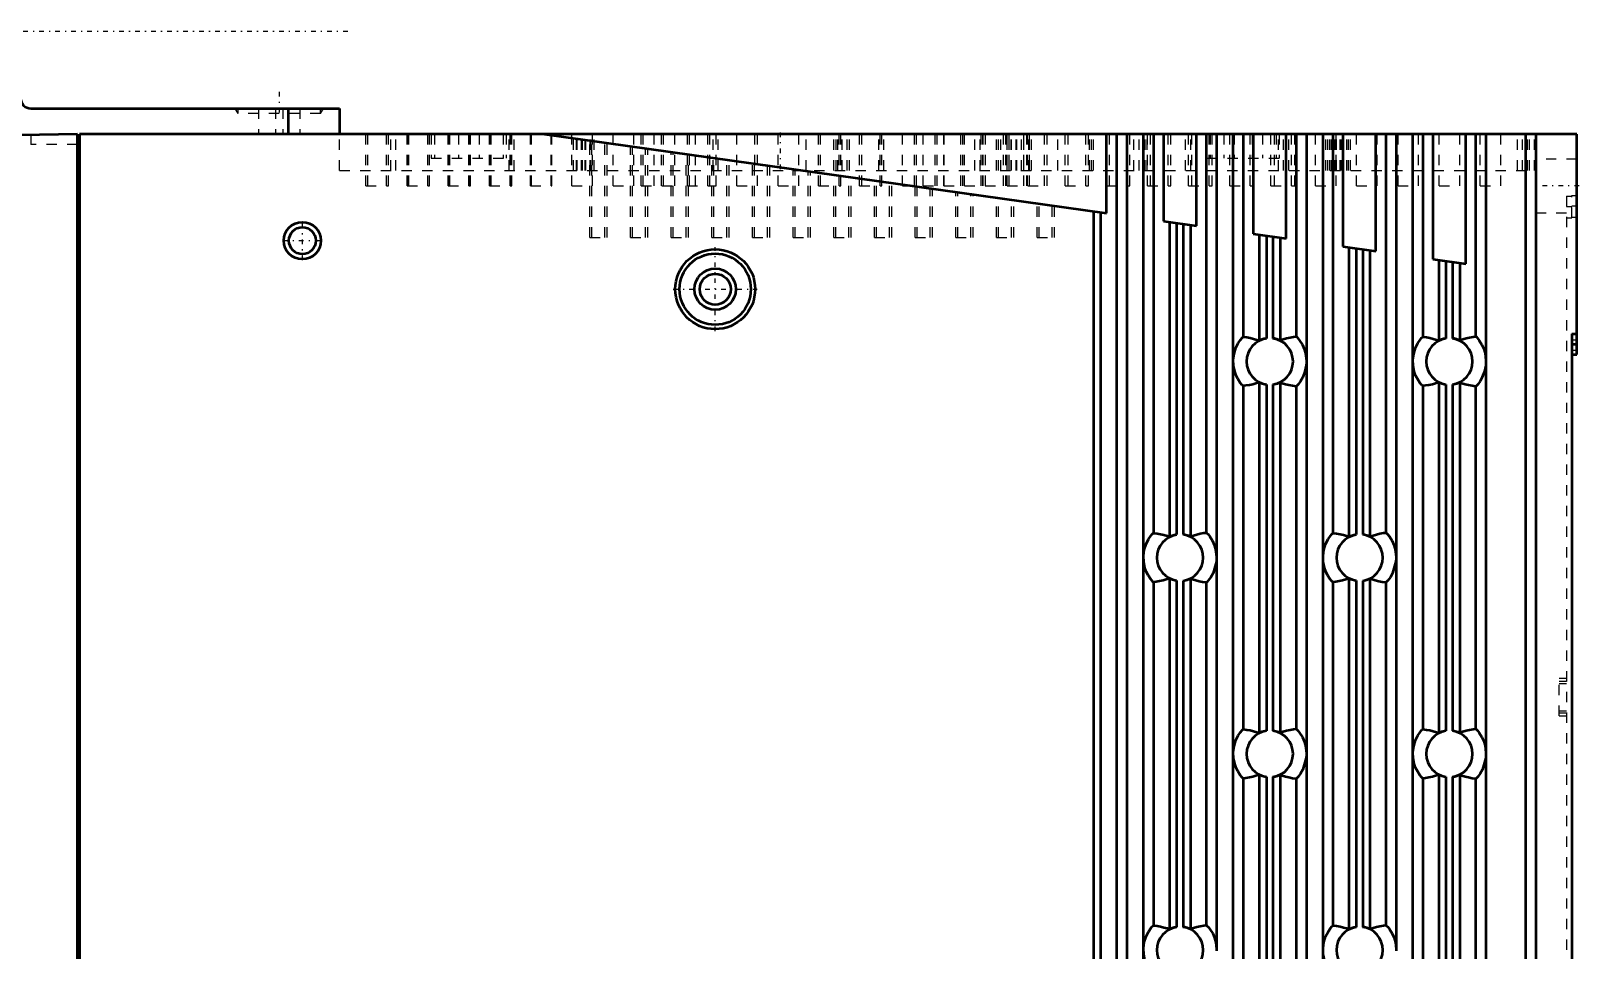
# Model space of a CAD drawing. Header units: millimetres. Extents: x 0 to 285, y 0 to 394.
# Drawn here: x 134.9 to 284.9, y 300.2 to 389.2 of the extents above; entities that cross this region are included whole.
import ezdxf

# ---------------------------------------------------------------- set-up
doc = ezdxf.new("R2010")
doc.units = ezdxf.units.MM
doc.linetypes.add('Center', pattern=[1.5, 0.45, -0.5, 0.05, -0.5])
doc.linetypes.add('Dashed', pattern=[2, 1, -1])
for name, color, linetype, lineweight in [('AM_4', 7, 'Continuous', 50), ('AM_6', 2, 'Continuous', 35), ('AM_7', 7, 'Center', 25), ('AM_9', 6, 'Dashed', 25)]:
    doc.layers.add(name, color=color, linetype=linetype, lineweight=lineweight)

# ---------------------------------------------------------------- blocks, each defined once
blk = doc.blocks.new('4_MCDLN35SF_2_in_MCDLN35SF_1100')
at = {"layer": 'AM_4'}
for p, q in [((134.93, 381.71), (164.83, 381.71)), ((159.84, 381.71), (159.84, 379.21)), ((164.83, 381.71), (164.83, 379.21)), ((139.43, 379.21), (133.93, 379.12)), ((134.93, 379.21), (134.93, 379.14)), ((139.43, 229.21), (139.43, 379.21)), ((139.43, 378.21), (139.63, 378.21)), ((139.63, 379.21), (139.63, 229.21)), ((284.73, 379.21), (139.63, 379.21)), ((184.69, 379.21), (239.15, 371.56)), ((239.15, 371.56), (239.15, 379.21)), ((240.11, 379.21), (240.11, 229.21)), ((241.11, 379.21), (241.11, 229.21)), ((242.69, 379.21), (242.69, 229.21)), ((243.69, 379.21), (243.69, 340.59)), ((244.66, 379.21), (244.66, 370.79)), ((247.85, 370.34), (247.85, 379.21)), ((248.81, 379.21), (248.81, 340.63)), ((249.81, 379.21), (249.81, 338.31)), ((251.39, 379.21), (251.39, 229.21)), ((252.39, 379.21), (252.39, 359.59)), ((253.36, 379.21), (253.36, 369.56)), ((256.55, 369.12), (256.55, 379.21)), ((257.51, 379.21), (257.51, 359.63)), ((258.51, 379.21), (258.51, 357.31)), ((260.09, 379.21), (260.09, 229.21)), ((261.09, 379.21), (261.09, 340.59)), ((262.06, 379.21), (262.06, 368.34)), ((265.25, 367.89), (265.25, 379.21)), ((266.21, 379.21), (266.21, 340.63)), ((267.21, 379.21), (267.21, 338.31)), ((268.79, 379.21), (268.79, 229.21)), ((269.79, 379.21), (269.79, 359.59)), ((270.76, 379.21), (270.76, 367.12)), ((273.95, 366.67), (273.95, 379.21)), ((274.91, 379.21), (274.91, 359.63)), ((275.91, 379.21), (275.91, 357.31)), ((279.73, 379.21), (279.73, 229.21)), ((280.73, 379.21), (280.73, 229.21)), ((284.73, 357.88), (284.73, 379.21)), ((139.63, 377.21), (139.43, 377.21)), ((237.87, 371.74), (237.87, 229.21)), ((238.57, 371.64), (238.57, 229.21)), ((244.66, 370.79), (247.85, 370.34)), ((245.24, 370.71), (245.24, 340.24)), ((245.94, 370.61), (245.94, 340.44)), ((246.57, 370.52), (246.57, 340.44)), ((247.27, 370.42), (247.27, 340.26)), ((253.36, 369.56), (256.55, 369.12)), ((253.94, 369.48), (253.94, 359.24)), ((254.64, 369.38), (254.64, 359.44)), ((255.27, 369.3), (255.27, 359.44)), ((255.97, 369.2), (255.97, 359.26)), ((262.06, 368.34), (265.25, 367.89)), ((262.64, 368.26), (262.64, 340.24)), ((263.34, 368.16), (263.34, 340.44)), ((263.97, 368.07), (263.97, 340.44)), ((264.67, 367.97), (264.67, 340.26)), ((270.76, 367.12), (273.95, 366.67)), ((271.34, 367.04), (271.34, 359.24)), ((272.04, 366.94), (272.04, 359.44)), ((272.67, 366.85), (272.67, 359.44)), ((273.37, 366.75), (273.37, 359.26)), ((284.23, 359.9), (284.23, 248.54)), ((284.23, 359.9), (284.73, 359.9)), ((284.23, 358.9), (284.73, 358.9)), ((258.51, 357.31), (258.51, 357.12)), ((258.51, 357.12), (258.51, 319.31)), ((275.91, 357.31), (275.91, 357.12)), ((275.91, 357.12), (275.91, 319.31)), ((284.23, 357.88), (284.73, 357.88)), ((252.39, 354.84), (252.39, 321.59)), ((253.94, 355.19), (253.94, 321.24)), ((254.64, 354.99), (254.64, 321.44)), ((255.27, 354.98), (255.27, 321.44)), ((255.97, 355.17), (255.97, 321.26)), ((257.51, 354.8), (257.51, 321.63)), ((269.79, 354.84), (269.79, 321.59)), ((271.34, 355.19), (271.34, 321.24)), ((272.04, 354.99), (272.04, 321.44)), ((272.67, 354.98), (272.67, 321.44)), ((273.37, 355.17), (273.37, 321.26)), ((274.91, 354.8), (274.91, 321.63)), ((249.81, 338.31), (249.81, 338.12)), ((249.81, 338.12), (249.81, 300.31)), ((267.21, 338.31), (267.21, 338.12)), ((267.21, 338.12), (267.21, 300.31)), ((245.24, 336.19), (245.24, 302.24)), ((247.27, 336.17), (247.27, 302.26)), ((262.64, 336.19), (262.64, 302.24)), ((264.67, 336.17), (264.67, 302.26)), ((243.69, 335.84), (243.69, 302.59)), ((245.94, 335.99), (245.94, 302.44)), ((246.57, 335.98), (246.57, 302.44)), ((248.81, 335.8), (248.81, 302.63)), ((261.09, 335.84), (261.09, 302.59)), ((263.34, 335.99), (263.34, 302.44)), ((263.97, 335.98), (263.97, 302.44)), ((266.21, 335.8), (266.21, 302.63)), ((258.51, 319.31), (258.51, 319.12)), ((258.51, 319.12), (258.51, 281.31)), ((275.91, 319.31), (275.91, 319.12)), ((275.91, 319.12), (275.91, 281.31)), ((252.39, 316.84), (252.39, 283.59)), ((253.94, 317.19), (253.94, 283.24)), ((254.64, 316.99), (254.64, 283.44)), ((255.27, 316.98), (255.27, 283.44)), ((255.97, 317.17), (255.97, 283.26)), ((257.51, 316.8), (257.51, 283.63)), ((269.79, 316.84), (269.79, 283.59)), ((271.34, 317.19), (271.34, 283.24)), ((272.04, 316.99), (272.04, 283.44)), ((272.67, 316.98), (272.67, 283.44)), ((273.37, 317.17), (273.37, 283.26)), ((274.91, 316.8), (274.91, 283.63)), ((249.81, 300.31), (249.81, 300.12)), ((267.21, 300.31), (267.21, 300.12))]:
    blk.add_line(p, q, dxfattribs=at)
for points in [[(252.39, 354.84), (252.35, 354.87), (252.26, 354.96), (252.1, 355.15), (251.87, 355.52), (251.7, 355.86), (251.57, 356.24), (251.45, 356.8), (251.43, 357.39), (251.51, 357.96), (251.68, 358.53), (251.91, 358.99), (252.14, 359.32), (252.28, 359.49), (252.36, 359.57), (252.39, 359.59)], [(252.39, 359.59), (252.74, 359.55), (253.07, 359.49), (253.4, 359.41), (253.71, 359.32), (253.94, 359.24)], [(254.64, 359.44), (254.4, 359.39), (254.2, 359.33), (254.04, 359.28), (253.95, 359.24), (253.94, 359.24)], [(255.97, 359.26), (255.92, 359.27), (255.82, 359.31), (255.65, 359.36), (255.43, 359.42), (255.27, 359.44)], [(255.97, 359.26), (256.27, 359.37), (256.59, 359.46), (256.93, 359.54), (257.27, 359.6), (257.51, 359.63)], [(257.51, 359.63), (257.52, 359.63), (257.58, 359.58), (257.68, 359.47), (257.86, 359.25), (258.12, 358.83), (258.3, 358.43), (258.43, 358), (258.51, 357.31)], [(269.79, 354.84), (269.75, 354.87), (269.66, 354.96), (269.5, 355.15), (269.27, 355.52), (269.1, 355.86), (268.97, 356.24), (268.85, 356.8), (268.83, 357.39), (268.91, 357.96), (269.08, 358.53), (269.31, 358.99), (269.54, 359.32), (269.68, 359.49), (269.76, 359.57), (269.79, 359.59)], [(269.79, 359.59), (270.14, 359.55), (270.47, 359.49), (270.8, 359.41), (271.11, 359.32), (271.34, 359.24)], [(272.04, 359.44), (271.8, 359.39), (271.6, 359.33), (271.44, 359.28), (271.35, 359.24), (271.34, 359.24)], [(273.37, 359.26), (273.32, 359.27), (273.22, 359.31), (273.05, 359.36), (272.83, 359.42), (272.67, 359.44)], [(273.37, 359.26), (273.67, 359.37), (273.99, 359.46), (274.33, 359.54), (274.67, 359.6), (274.91, 359.63)], [(274.91, 359.63), (274.92, 359.63), (274.98, 359.58), (275.08, 359.47), (275.26, 359.25), (275.52, 358.83), (275.7, 358.43), (275.83, 358), (275.91, 357.31)], [(258.51, 357.12), (258.49, 356.82), (258.37, 356.23), (258.16, 355.68), (257.94, 355.3), (257.71, 354.99), (257.59, 354.86), (257.52, 354.8), (257.51, 354.8)], [(275.91, 357.12), (275.89, 356.82), (275.77, 356.23), (275.56, 355.68), (275.34, 355.3), (275.11, 354.99), (274.99, 354.86), (274.92, 354.8), (274.91, 354.8)], [(253.94, 355.19), (253.63, 355.08), (253.32, 354.99), (252.99, 354.92), (252.65, 354.87), (252.39, 354.84)], [(253.94, 355.19), (253.98, 355.18), (254.09, 355.14), (254.25, 355.08), (254.47, 355.02), (254.64, 354.99)], [(255.27, 354.98), (255.5, 355.03), (255.7, 355.08), (255.86, 355.14), (255.95, 355.17), (255.97, 355.17)], [(257.51, 354.8), (257.16, 354.84), (256.82, 354.91), (256.49, 354.99), (256.18, 355.09), (255.97, 355.17)], [(271.34, 355.19), (271.03, 355.08), (270.72, 354.99), (270.39, 354.92), (270.05, 354.87), (269.79, 354.84)], [(271.34, 355.19), (271.38, 355.18), (271.49, 355.14), (271.65, 355.08), (271.87, 355.02), (272.04, 354.99)], [(272.67, 354.98), (272.9, 355.03), (273.1, 355.08), (273.26, 355.14), (273.35, 355.17), (273.37, 355.17)], [(274.91, 354.8), (274.56, 354.84), (274.22, 354.91), (273.89, 354.99), (273.58, 355.09), (273.37, 355.17)], [(243.69, 335.84), (243.65, 335.87), (243.56, 335.96), (243.4, 336.15), (243.17, 336.52), (243, 336.86), (242.87, 337.24), (242.75, 337.8), (242.73, 338.39), (242.81, 338.96), (242.98, 339.53), (243.21, 339.99), (243.44, 340.32), (243.58, 340.49), (243.66, 340.57), (243.69, 340.59)], [(243.69, 340.59), (244.04, 340.55), (244.37, 340.49), (244.7, 340.41), (245.01, 340.32), (245.24, 340.24)], [(247.27, 340.26), (247.57, 340.37), (247.89, 340.46), (248.23, 340.54), (248.57, 340.6), (248.81, 340.63)], [(248.81, 340.63), (248.82, 340.63), (248.88, 340.58), (248.98, 340.48), (249.15, 340.26), (249.42, 339.84), (249.59, 339.45), (249.72, 339.02), (249.81, 338.31)], [(261.09, 335.84), (261.05, 335.87), (260.96, 335.96), (260.8, 336.15), (260.57, 336.52), (260.4, 336.86), (260.27, 337.24), (260.15, 337.8), (260.13, 338.39), (260.21, 338.96), (260.38, 339.53), (260.61, 339.99), (260.84, 340.32), (260.98, 340.49), (261.06, 340.57), (261.09, 340.59)], [(261.09, 340.59), (261.44, 340.55), (261.77, 340.49), (262.1, 340.41), (262.41, 340.32), (262.64, 340.24)], [(264.67, 340.26), (264.97, 340.37), (265.29, 340.46), (265.63, 340.54), (265.97, 340.6), (266.21, 340.63)], [(266.21, 340.63), (266.22, 340.63), (266.28, 340.58), (266.38, 340.48), (266.55, 340.26), (266.82, 339.84), (266.99, 339.45), (267.12, 339.02), (267.21, 338.31)], [(245.94, 340.44), (245.7, 340.39), (245.5, 340.33), (245.34, 340.28), (245.25, 340.24), (245.24, 340.24)], [(247.27, 340.26), (247.22, 340.27), (247.12, 340.31), (246.95, 340.36), (246.73, 340.42), (246.57, 340.44)], [(263.34, 340.44), (263.1, 340.39), (262.9, 340.33), (262.74, 340.28), (262.65, 340.24), (262.64, 340.24)], [(264.67, 340.26), (264.62, 340.27), (264.52, 340.31), (264.35, 340.36), (264.13, 340.42), (263.97, 340.44)], [(249.81, 338.12), (249.79, 337.84), (249.47, 336.7), (249.25, 336.31), (249.01, 335.99), (248.89, 335.86), (248.82, 335.8), (248.81, 335.8)], [(267.21, 338.12), (267.19, 337.84), (266.87, 336.7), (266.65, 336.31), (266.41, 335.99), (266.29, 335.86), (266.22, 335.8), (266.21, 335.8)], [(245.24, 336.19), (244.93, 336.08), (244.62, 335.99), (244.29, 335.92), (243.95, 335.87), (243.69, 335.84)], [(245.24, 336.19), (245.28, 336.18), (245.39, 336.14), (245.55, 336.08), (245.77, 336.02), (245.94, 335.99)], [(246.57, 335.98), (246.8, 336.03), (247, 336.08), (247.16, 336.14), (247.25, 336.17), (247.27, 336.17)], [(248.81, 335.8), (248.46, 335.84), (248.12, 335.91), (247.79, 335.99), (247.48, 336.09), (247.27, 336.17)], [(262.64, 336.19), (262.33, 336.08), (262.02, 335.99), (261.69, 335.92), (261.35, 335.87), (261.09, 335.84)], [(262.64, 336.19), (262.68, 336.18), (262.79, 336.14), (262.95, 336.08), (263.17, 336.02), (263.34, 335.99)], [(263.97, 335.98), (264.2, 336.03), (264.4, 336.08), (264.56, 336.14), (264.65, 336.17), (264.67, 336.17)], [(266.21, 335.8), (265.86, 335.84), (265.52, 335.91), (265.19, 335.99), (264.88, 336.09), (264.67, 336.17)], [(252.39, 316.84), (252.35, 316.87), (252.26, 316.96), (252.1, 317.15), (251.87, 317.52), (251.7, 317.86), (251.57, 318.24), (251.45, 318.8), (251.43, 319.39), (251.51, 319.96), (251.68, 320.53), (251.91, 320.99), (252.14, 321.32), (252.28, 321.49), (252.36, 321.57), (252.39, 321.59)], [(252.39, 321.59), (252.74, 321.55), (253.07, 321.49), (253.4, 321.41), (253.71, 321.32), (253.94, 321.24)], [(254.64, 321.44), (254.4, 321.39), (254.2, 321.33), (254.04, 321.28), (253.95, 321.24), (253.94, 321.24)], [(255.97, 321.26), (255.92, 321.27), (255.82, 321.31), (255.65, 321.36), (255.43, 321.42), (255.27, 321.44)], [(255.97, 321.26), (256.27, 321.37), (256.59, 321.46), (256.93, 321.54), (257.27, 321.6), (257.51, 321.63)], [(257.51, 321.63), (257.52, 321.63), (257.58, 321.58), (257.68, 321.48), (257.85, 321.26), (258.12, 320.84), (258.29, 320.45), (258.42, 320.02), (258.51, 319.31)], [(269.79, 316.84), (269.75, 316.87), (269.66, 316.96), (269.5, 317.15), (269.27, 317.52), (269.1, 317.86), (268.97, 318.24), (268.85, 318.8), (268.83, 319.39), (268.91, 319.96), (269.08, 320.53), (269.31, 320.99), (269.54, 321.32), (269.68, 321.49), (269.76, 321.57), (269.79, 321.59)], [(269.79, 321.59), (270.14, 321.55), (270.47, 321.49), (270.8, 321.41), (271.11, 321.32), (271.34, 321.24)], [(272.04, 321.44), (271.8, 321.39), (271.6, 321.33), (271.44, 321.28), (271.35, 321.24), (271.34, 321.24)], [(273.37, 321.26), (273.32, 321.27), (273.22, 321.31), (273.05, 321.36), (272.83, 321.42), (272.67, 321.44)], [(273.37, 321.26), (273.67, 321.37), (273.99, 321.46), (274.33, 321.54), (274.67, 321.6), (274.91, 321.63)], [(274.91, 321.63), (274.92, 321.63), (274.98, 321.58), (275.08, 321.48), (275.25, 321.26), (275.52, 320.84), (275.69, 320.45), (275.82, 320.02), (275.91, 319.31)], [(258.51, 319.12), (258.49, 318.84), (258.17, 317.7), (257.95, 317.31), (257.71, 316.99), (257.59, 316.86), (257.52, 316.8), (257.51, 316.8)], [(275.91, 319.12), (275.89, 318.84), (275.57, 317.7), (275.35, 317.31), (275.11, 316.99), (274.99, 316.86), (274.92, 316.8), (274.91, 316.8)], [(253.94, 317.19), (253.63, 317.08), (253.32, 316.99), (252.99, 316.92), (252.65, 316.87), (252.39, 316.84)], [(253.94, 317.19), (253.98, 317.18), (254.09, 317.14), (254.25, 317.08), (254.47, 317.02), (254.64, 316.99)], [(255.27, 316.98), (255.5, 317.03), (255.7, 317.08), (255.86, 317.14), (255.95, 317.17), (255.97, 317.17)], [(257.51, 316.8), (257.16, 316.84), (256.82, 316.91), (256.49, 316.99), (256.18, 317.09), (255.97, 317.17)], [(271.34, 317.19), (271.03, 317.08), (270.72, 316.99), (270.39, 316.92), (270.05, 316.87), (269.79, 316.84)], [(271.34, 317.19), (271.38, 317.18), (271.49, 317.14), (271.65, 317.08), (271.87, 317.02), (272.04, 316.99)], [(272.67, 316.98), (272.9, 317.03), (273.1, 317.08), (273.26, 317.14), (273.35, 317.17), (273.37, 317.17)], [(274.91, 316.8), (274.56, 316.84), (274.22, 316.91), (273.89, 316.99), (273.58, 317.09), (273.37, 317.17)], [(243.69, 297.84), (243.65, 297.87), (243.56, 297.96), (243.4, 298.15), (243.17, 298.52), (243, 298.86), (242.87, 299.24), (242.75, 299.8), (242.73, 300.39), (242.81, 300.96), (242.98, 301.53), (243.21, 301.99), (243.44, 302.32), (243.58, 302.49), (243.66, 302.57), (243.69, 302.59)], [(243.69, 302.59), (244.04, 302.55), (244.37, 302.49), (244.7, 302.41), (245.01, 302.32), (245.24, 302.24)], [(245.94, 302.44), (245.7, 302.39), (245.5, 302.33), (245.34, 302.28), (245.25, 302.24), (245.24, 302.24)], [(247.27, 302.26), (247.22, 302.27), (247.12, 302.31), (246.95, 302.36), (246.73, 302.42), (246.57, 302.44)], [(247.27, 302.26), (247.57, 302.37), (247.89, 302.46), (248.23, 302.54), (248.57, 302.6), (248.81, 302.63)], [(248.81, 302.63), (248.82, 302.63), (248.88, 302.57), (248.99, 302.46), (249.17, 302.24), (249.44, 301.8), (249.61, 301.39), (249.74, 300.94), (249.81, 300.31)], [(261.09, 297.84), (261.05, 297.87), (260.96, 297.96), (260.8, 298.15), (260.57, 298.52), (260.4, 298.86), (260.27, 299.24), (260.15, 299.8), (260.13, 300.39), (260.21, 300.96), (260.38, 301.53), (260.61, 301.99), (260.84, 302.32), (260.98, 302.49), (261.06, 302.57), (261.09, 302.59)], [(261.09, 302.59), (261.44, 302.55), (261.77, 302.49), (262.1, 302.41), (262.41, 302.32), (262.64, 302.24)], [(263.34, 302.44), (263.1, 302.39), (262.9, 302.33), (262.74, 302.28), (262.65, 302.24), (262.64, 302.24)], [(264.67, 302.26), (264.62, 302.27), (264.52, 302.31), (264.35, 302.36), (264.13, 302.42), (263.97, 302.44)], [(264.67, 302.26), (264.97, 302.37), (265.29, 302.46), (265.63, 302.54), (265.97, 302.6), (266.21, 302.63)], [(266.21, 302.63), (266.22, 302.63), (266.28, 302.57), (266.39, 302.46), (266.57, 302.24), (266.84, 301.8), (267.01, 301.39), (267.14, 300.94), (267.21, 300.31)]]:
    blk.add_lwpolyline(points, dxfattribs=at)
for centre, radius in [((161.23, 368.91), 1.8), ((161.23, 368.91), 1.3), ((201.23, 364.21), 3.87), ((201.23, 364.21), 3.45), ((201.23, 364.21), 2), ((201.23, 364.21), 1.5)]:
    blk.add_circle(centre, radius, dxfattribs=at)
for centre, radius, start, end in [((134.93, 382.71), 1, 180, 270), ((254.97, 357.21), 2.25, 98.5578, 261.4422), ((254.97, 357.21), 2.25, 277.6082, 82.3918), ((272.37, 357.21), 2.25, 98.5578, 261.4422), ((272.37, 357.21), 2.25, 277.6082, 82.3918), ((246.27, 338.21), 2.25, 98.5578, 261.4422), ((246.27, 338.21), 2.25, 277.6082, 82.3918), ((263.67, 338.21), 2.25, 98.5578, 261.4422), ((263.67, 338.21), 2.25, 277.6082, 82.3918), ((254.97, 319.21), 2.25, 98.5578, 261.4422), ((254.97, 319.21), 2.25, 277.6082, 82.3918), ((272.37, 319.21), 2.25, 98.5578, 261.4422), ((272.37, 319.21), 2.25, 277.6082, 82.3918), ((246.27, 300.21), 2.25, 98.5578, 261.4422), ((246.27, 300.21), 2.25, 277.6082, 82.3918), ((263.67, 300.21), 2.25, 98.5578, 261.4422), ((263.67, 300.21), 2.25, 277.6082, 82.3918)]:
    blk.add_arc(centre, radius, start, end, dxfattribs=at)
at = {"layer": 'AM_7'}
for p, q in [((110.93, 389.21), (165.93, 389.21)), ((158.99, 383.31), (158.99, 381.11)), ((207.53, 379.39), (207.53, 375.54)), ((284.93, 374.21), (280.53, 374.21)), ((161.23, 367.02), (161.23, 370.8)), ((159.34, 368.91), (163.12, 368.91)), ((201.23, 360.16), (201.23, 368.27)), ((197.17, 364.21), (205.29, 364.21))]:
    blk.add_line(p, q, dxfattribs=at)
at = {"layer": 'AM_9'}
for p, q in [((154.69, 381.71), (154.99, 381.21)), ((154.99, 381.71), (154.99, 381.21)), ((162.99, 381.21), (154.99, 381.21)), ((156.99, 381.71), (156.99, 379.21)), ((158.64, 381.71), (158.64, 379.21)), ((159.34, 381.71), (159.34, 379.21)), ((159.83, 381.71), (159.83, 379.21)), ((160.99, 381.71), (160.99, 379.21)), ((162.99, 381.21), (162.99, 381.71)), ((162.99, 381.21), (163.29, 381.71)), ((134.93, 379.14), (134.93, 378.21)), ((139.43, 378.21), (134.93, 378.21)), ((164.83, 375.71), (164.83, 379.21)), ((167.39, 374.21), (167.39, 379.21)), ((167.56, 374.21), (167.56, 379.21)), ((169.39, 374.21), (169.39, 379.21)), ((169.56, 374.21), (169.56, 379.21)), ((169.79, 375.71), (169.79, 379.21)), ((170.29, 375.71), (170.29, 379.21)), ((171.38, 374.21), (171.38, 379.21)), ((171.39, 379.21), (171.39, 374.21)), ((171.54, 374.21), (171.54, 379.21)), ((173.38, 374.21), (173.38, 379.21)), ((173.39, 374.21), (173.39, 379.21)), ((173.54, 374.21), (173.54, 379.21)), ((173.72, 379.21), (173.72, 376.91)), ((174.02, 379.21), (174.02, 376.91)), ((175.35, 379.21), (175.35, 376.91)), ((175.36, 374.21), (175.36, 379.21)), ((175.39, 379.21), (175.39, 374.21)), ((175.53, 374.21), (175.53, 379.21)), ((176.35, 379.21), (176.35, 376.91)), ((177.36, 374.21), (177.36, 379.21)), ((177.39, 374.21), (177.39, 379.21)), ((177.53, 374.21), (177.53, 379.21)), ((178.35, 379.21), (178.35, 376.91)), ((179.35, 374.21), (179.35, 379.21)), ((179.35, 379.21), (179.35, 376.91)), ((179.39, 379.21), (179.39, 374.21)), ((179.51, 374.21), (179.51, 379.21)), ((180.68, 379.21), (180.68, 376.91)), ((180.98, 379.21), (180.98, 376.91)), ((181.26, 375.71), (181.26, 379.21)), ((181.35, 374.21), (181.35, 379.21)), ((181.39, 374.21), (181.39, 379.21)), ((181.51, 374.21), (181.51, 379.21)), ((181.76, 375.71), (181.76, 379.21)), ((183.33, 374.21), (183.33, 379.21)), ((183.39, 379.21), (183.39, 374.21)), ((185.33, 374.21), (185.33, 379.21)), ((185.39, 374.21), (185.39, 379.21)), ((187.33, 374.21), (187.33, 379.21)), ((187.49, 375.71), (187.49, 379.21)), ((187.79, 375.71), (187.79, 379.21)), ((187.86, 375.71), (187.86, 379.21)), ((188.29, 375.71), (188.29, 379.21)), ((188.36, 375.71), (188.36, 379.21)), ((188.62, 375.71), (188.62, 379.21)), ((188.69, 375.71), (188.69, 379.21)), ((189.09, 369.21), (189.09, 378.6)), ((189.12, 375.71), (189.12, 379.21)), ((189.19, 375.71), (189.19, 379.21)), ((189.29, 369.21), (189.29, 378.57)), ((189.33, 374.21), (189.33, 379.21)), ((189.49, 375.71), (189.49, 379.21)), ((190.55, 369.21), (190.55, 378.39)), ((190.75, 369.21), (190.75, 378.36)), ((191.33, 374.21), (191.33, 379.21)), ((193.03, 369.21), (193.03, 378.04)), ((193.23, 369.21), (193.23, 378.01)), ((193.33, 374.21), (193.33, 379.21)), ((194.05, 374.21), (194.05, 379.21)), ((194.25, 374.21), (194.25, 379.21)), ((195.33, 374.21), (195.33, 379.21)), ((196.03, 374.21), (196.03, 379.21)), ((196.23, 374.21), (196.23, 379.21)), ((197.33, 374.21), (197.33, 379.21)), ((198.53, 374.21), (198.53, 379.21)), ((198.73, 374.21), (198.73, 379.21)), ((199.33, 374.21), (199.33, 379.21)), ((200.51, 374.21), (200.51, 379.21)), ((200.71, 374.21), (200.71, 379.21)), ((201.03, 375.71), (201.03, 379.21)), ((201.33, 374.21), (201.33, 379.21)), ((201.53, 375.71), (201.53, 379.21)), ((203.33, 374.21), (203.33, 379.21)), ((205.03, 379.21), (205.03, 375.71)), ((205.33, 374.21), (205.33, 379.21)), ((207.33, 374.21), (207.33, 379.21)), ((209.33, 374.21), (209.33, 379.21)), ((210.03, 375.71), (210.03, 379.21)), ((211.23, 374.21), (211.23, 379.21)), ((211.39, 379.21), (211.39, 374.21)), ((212.73, 375.71), (212.73, 379.21)), ((212.95, 375.71), (212.95, 379.21)), ((213.12, 375.71), (213.12, 379.21)), ((213.23, 374.21), (213.23, 379.21)), ((213.39, 374.21), (213.39, 379.21)), ((213.53, 375.71), (213.53, 379.21)), ((214.03, 375.71), (214.03, 379.21)), ((214.23, 375.71), (214.23, 379.21)), ((215.21, 374.21), (215.21, 379.21)), ((215.39, 379.21), (215.39, 374.21)), ((217.07, 375.71), (217.07, 379.21)), ((217.21, 374.21), (217.21, 379.21)), ((217.39, 374.21), (217.39, 379.21)), ((217.57, 375.71), (217.57, 379.21)), ((219.39, 374.21), (219.39, 379.21)), ((220.55, 374.21), (220.55, 379.21)), ((220.75, 374.21), (220.75, 379.21)), ((221.39, 374.21), (221.39, 379.21)), ((222.53, 374.21), (222.53, 379.21)), ((222.73, 374.21), (222.73, 379.21)), ((223.38, 374.21), (223.38, 379.21)), ((223.39, 379.21), (223.39, 374.21)), ((225.03, 374.21), (225.03, 379.21)), ((225.23, 374.21), (225.23, 379.21)), ((225.38, 374.21), (225.38, 379.21)), ((225.39, 374.21), (225.39, 379.21)), ((226.4, 375.71), (226.4, 379.21)), ((226.9, 375.71), (226.9, 379.21)), ((227.01, 374.21), (227.01, 379.21)), ((227.17, 374.21), (227.17, 379.21)), ((227.21, 374.21), (227.21, 379.21)), ((227.39, 379.21), (227.39, 374.21)), ((228.49, 375.71), (228.49, 379.21)), ((228.69, 375.71), (228.69, 379.21)), ((228.89, 375.71), (228.89, 379.21)), ((229.17, 374.21), (229.17, 379.21)), ((229.39, 374.21), (229.39, 379.21)), ((229.51, 375.71), (229.51, 379.21)), ((229.52, 374.21), (229.52, 379.21)), ((229.71, 375.71), (229.71, 379.21)), ((229.72, 374.21), (229.72, 379.21)), ((229.9, 375.71), (229.9, 379.21)), ((229.95, 375.71), (229.95, 379.21)), ((230.4, 375.71), (230.4, 379.21)), ((230.45, 375.71), (230.45, 379.21)), ((230.9, 375.71), (230.9, 379.21)), ((231.13, 375.71), (231.13, 379.21)), ((231.15, 374.21), (231.15, 379.21)), ((231.39, 379.21), (231.39, 374.21)), ((231.49, 374.21), (231.49, 379.21)), ((231.63, 375.71), (231.63, 379.21)), ((231.69, 375.71), (231.69, 379.21)), ((231.69, 374.21), (231.69, 379.21)), ((231.89, 375.71), (231.89, 379.21)), ((233.15, 374.21), (233.15, 379.21)), ((233.39, 374.21), (233.39, 379.21)), ((234.43, 375.71), (234.43, 379.21)), ((235.14, 374.21), (235.14, 379.21)), ((235.39, 379.21), (235.39, 374.21)), ((237.14, 374.21), (237.14, 379.21)), ((237.39, 374.21), (237.39, 379.21)), ((237.49, 375.71), (237.49, 379.21)), ((237.69, 375.71), (237.69, 379.21)), ((237.89, 375.71), (237.89, 379.21)), ((239.12, 374.21), (239.12, 379.21)), ((239.39, 379.21), (239.39, 374.21)), ((241.12, 374.21), (241.12, 379.21)), ((241.39, 374.21), (241.39, 379.21)), ((241.8, 375.71), (241.8, 379.21)), ((242.3, 375.71), (242.3, 379.21)), ((242.69, 375.71), (242.69, 379.21)), ((242.8, 375.71), (242.8, 379.21)), ((242.89, 375.71), (242.89, 379.21)), ((243.09, 375.71), (243.09, 379.21)), ((243.11, 374.21), (243.11, 379.21)), ((243.39, 379.21), (243.39, 374.21)), ((245.11, 374.21), (245.11, 379.21)), ((245.39, 374.21), (245.39, 379.21)), ((246.8, 375.71), (246.8, 379.21)), ((247.09, 374.21), (247.09, 379.21)), ((247.3, 375.71), (247.3, 379.21)), ((247.39, 379.21), (247.39, 374.21)), ((247.8, 375.71), (247.8, 379.21)), ((248.88, 379.21), (248.88, 376.91)), ((249.09, 374.21), (249.09, 379.21)), ((249.18, 379.21), (249.18, 376.91)), ((249.39, 374.21), (249.39, 379.21)), ((250.51, 379.21), (250.51, 376.91)), ((251.08, 374.21), (251.08, 379.21)), ((251.39, 379.21), (251.39, 374.21)), ((251.51, 379.21), (251.51, 376.91)), ((253.08, 374.21), (253.08, 379.21)), ((253.25, 379.21), (253.25, 376.91)), ((253.39, 374.21), (253.39, 379.21)), ((254.25, 379.21), (254.25, 376.91)), ((255.06, 374.21), (255.06, 379.21)), ((255.39, 379.21), (255.39, 374.21)), ((255.58, 379.21), (255.58, 376.91)), ((255.8, 375.71), (255.8, 379.21)), ((255.88, 379.21), (255.88, 376.91)), ((256.3, 375.71), (256.3, 379.21)), ((256.8, 375.71), (256.8, 379.21)), ((257.06, 374.21), (257.06, 379.21)), ((257.39, 374.21), (257.39, 379.21)), ((259.39, 374.21), (259.39, 379.21)), ((260.4, 375.71), (260.4, 379.21)), ((260.6, 375.71), (260.6, 379.21)), ((260.8, 375.71), (260.8, 379.21)), ((260.93, 375.71), (260.93, 379.21)), ((261.3, 375.71), (261.3, 379.21)), ((261.39, 374.21), (261.39, 379.21)), ((261.43, 375.71), (261.43, 379.21)), ((261.8, 375.71), (261.8, 379.21)), ((261.93, 375.71), (261.93, 379.21)), ((262.43, 375.71), (262.43, 379.21)), ((262.59, 375.71), (262.59, 379.21)), ((262.79, 375.71), (262.79, 379.21)), ((263.38, 374.21), (263.38, 379.21)), ((265.38, 374.21), (265.38, 379.21)), ((267.39, 374.21), (267.39, 379.21)), ((269.39, 374.21), (269.39, 379.21)), ((271.38, 374.21), (271.38, 379.21)), ((273.38, 374.21), (273.38, 379.21)), ((275.36, 374.21), (275.36, 379.21)), ((277.36, 374.21), (277.36, 379.21)), ((278.96, 375.71), (278.96, 379.21)), ((279.45, 375.71), (279.45, 379.21)), ((279.95, 375.71), (279.95, 379.21)), ((280.12, 375.71), (280.12, 379.21)), ((280.62, 375.71), (280.62, 379.21)), ((173.72, 376.91), (180.98, 376.91)), ((194.49, 369.21), (194.49, 377.84)), ((194.69, 369.21), (194.69, 377.81)), ((196.97, 369.21), (196.97, 377.49)), ((197.17, 369.21), (197.17, 377.46)), ((198.43, 369.21), (198.43, 377.28)), ((198.63, 369.21), (198.63, 377.25)), ((200.91, 369.21), (200.91, 376.94)), ((201.11, 369.21), (201.11, 376.91)), ((202.37, 369.21), (202.37, 376.73)), ((202.57, 369.21), (202.57, 376.7)), ((248.88, 376.91), (255.88, 376.91)), ((284.73, 376.81), (280.73, 376.81)), ((164.83, 375.71), (280.62, 375.71)), ((204.85, 369.21), (204.85, 376.38)), ((205.05, 369.21), (205.05, 376.35)), ((206.31, 369.21), (206.31, 376.18)), ((206.51, 369.21), (206.51, 376.15)), ((208.79, 369.21), (208.79, 375.83)), ((208.99, 369.21), (208.99, 375.8)), ((210.25, 369.21), (210.25, 375.62)), ((210.45, 369.21), (210.45, 375.59)), ((212.73, 369.21), (212.73, 375.27)), ((212.93, 369.21), (212.93, 375.25)), ((214.19, 369.21), (214.19, 375.07)), ((214.39, 369.21), (214.39, 375.04)), ((167.39, 374.21), (169.56, 374.21)), ((171.38, 374.21), (173.54, 374.21)), ((175.36, 374.21), (177.53, 374.21)), ((179.35, 374.21), (181.51, 374.21)), ((183.33, 374.21), (185.39, 374.21)), ((187.33, 374.21), (189.33, 374.21)), ((191.33, 374.21), (193.33, 374.21)), ((194.05, 374.21), (197.33, 374.21)), ((198.53, 374.21), (201.33, 374.21)), ((203.33, 374.21), (205.33, 374.21)), ((207.33, 374.21), (209.33, 374.21)), ((211.23, 374.21), (213.39, 374.21)), ((215.21, 374.21), (217.39, 374.21)), ((216.67, 369.21), (216.67, 374.72)), ((216.87, 369.21), (216.87, 374.69)), ((218.13, 369.21), (218.13, 374.51)), ((218.33, 369.21), (218.33, 374.49)), ((219.39, 374.21), (222.73, 374.21)), ((220.61, 369.21), (220.61, 374.17)), ((220.81, 369.21), (220.81, 374.14)), ((222.07, 369.21), (222.07, 373.96)), ((222.27, 369.21), (222.27, 373.93)), ((223.38, 374.21), (229.39, 374.21)), ((224.55, 369.21), (224.55, 373.61)), ((224.75, 369.21), (224.75, 373.58)), ((229.52, 374.21), (233.39, 374.21)), ((235.14, 374.21), (237.39, 374.21)), ((239.12, 374.21), (241.39, 374.21)), ((243.11, 374.21), (245.39, 374.21)), ((247.09, 374.21), (249.39, 374.21)), ((251.08, 374.21), (253.39, 374.21)), ((255.06, 374.21), (257.39, 374.21)), ((259.39, 374.21), (261.39, 374.21)), ((263.38, 374.21), (265.38, 374.21)), ((267.39, 374.21), (269.39, 374.21)), ((271.38, 374.21), (273.38, 374.21)), ((275.36, 374.21), (277.36, 374.21)), ((226.01, 369.21), (226.01, 373.41)), ((226.21, 369.21), (226.21, 373.38)), ((228.49, 369.21), (228.49, 373.06)), ((228.69, 369.21), (228.69, 373.03)), ((229.95, 369.21), (229.95, 372.85)), ((230.15, 369.21), (230.15, 372.83)), ((232.43, 369.21), (232.43, 372.51)), ((232.63, 369.21), (232.63, 372.48)), ((233.89, 369.21), (233.89, 372.3)), ((234.09, 369.21), (234.09, 372.27)), ((283.73, 373.22), (284.23, 373.22)), ((283.73, 373.22), (283.73, 248.63)), ((283.73, 372.23), (284.23, 372.23)), ((284.23, 373.28), (284.73, 373.28)), ((284.23, 371.12), (284.23, 373.28)), ((284.23, 372.28), (284.73, 372.28)), ((280.73, 371.61), (284.73, 371.61)), ((283.73, 371.12), (284.23, 371.12)), ((284.23, 371.17), (284.73, 371.17)), ((189.09, 369.21), (190.75, 369.21)), ((193.03, 369.21), (194.69, 369.21)), ((196.97, 369.21), (198.63, 369.21)), ((200.91, 369.21), (202.57, 369.21)), ((204.85, 369.21), (206.51, 369.21)), ((208.79, 369.21), (210.45, 369.21)), ((212.73, 369.21), (214.39, 369.21)), ((216.67, 369.21), (218.33, 369.21)), ((220.61, 369.21), (222.27, 369.21)), ((224.55, 369.21), (226.21, 369.21)), ((228.49, 369.21), (230.15, 369.21)), ((232.43, 369.21), (234.09, 369.21)), ((284.23, 359.3), (284.73, 359.3)), ((284.23, 358.3), (284.73, 358.3)), ((283, 326.54), (283.73, 326.54)), ((283, 322.89), (283, 326.54)), ((283, 326.24), (283.73, 326.24)), ((283, 326.04), (283.73, 326.04)), ((283, 323.39), (283.73, 323.39)), ((283, 323.19), (283.73, 323.19)), ((283, 322.89), (283.73, 322.89))]:
    blk.add_line(p, q, dxfattribs=at)
at = {"layer": 'AM_6', "flags": 8}
for tag, p in [('NN', (289.93, 394.21)), ('NT', (289.93, 393.71)), ('NB', (289.93, 393.21)), ('NBSYN', (289.93, 392.71)), ('CNSORDERNO', (289.93, 391.71)), ('LINA', (289.93, 392.21)), ('F', (289.93, 391.21)), ('MC', (289.93, 390.71)), ('PSV', (289.93, 390.21)), ('ES', (289.93, 389.71)), ('COMPANY', (289.93, 389.21))]:
    blk.add_attdef(tag, p, '', height=0.5, dxfattribs=at)
blk = doc.blocks.new('1_MCDLN35SF_1100')
blk.add_blockref('4_MCDLN35SF_2_in_MCDLN35SF_1100', (0, 0))
at = {"layer": 'AM_6', "flags": 8}
for tag, p in [('NN', (289.93, 394.21)), ('NT', (289.93, 393.71)), ('NB', (289.93, 393.21)), ('NBSYN', (289.93, 392.71)), ('CNSORDERNO', (289.93, 391.71)), ('LINA', (289.93, 392.21)), ('F', (289.93, 391.21)), ('MC', (289.93, 390.71)), ('PSV', (289.93, 390.21)), ('ES', (289.93, 389.71)), ('COMPANY', (289.93, 389.21))]:
    blk.add_attdef(tag, p, '', height=0.5, dxfattribs=at)

msp = doc.modelspace()

# ---------------------------------------------------------------- block references
msp.add_blockref('1_MCDLN35SF_1100', (0, 0))

doc.saveas('drawing.dxf')
